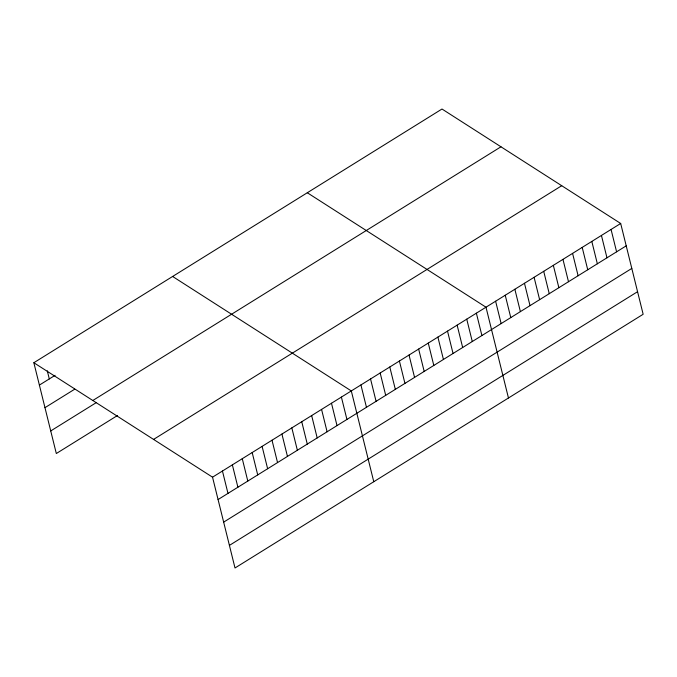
<?xml version="1.0" encoding="UTF-8"?>
<svg xmlns="http://www.w3.org/2000/svg" width="677" height="677" viewBox="0 0 677 677"><rect width="100%" height="100%" fill="white"/><g stroke="black" fill="none" stroke-linecap="round" stroke-linejoin="round"><path stroke-width="1.02" d="M33.85 362.728L441.996 109.022L620.682 223.478L643.15 314.272L235.004 567.978L212.536 477.183L33.85 362.728L56.318 453.522L117.443 415.526M39.384 385.095L55.082 375.337M44.97 407.672L74.707 389.19M92.817 400.496L500.963 146.799M50.733 430.936L96.159 402.697M153.569 439.415L561.715 185.71M212.536 477.183L620.682 223.478M218.07 499.55L626.217 245.844M223.655 522.128L631.802 268.422M229.418 545.391L637.565 291.694M307.307 192.75L485.993 307.206L508.461 397.991M172.618 276.47L351.304 390.925L373.772 481.719M611.06 229.461L616.595 251.827M601.438 235.444L606.973 257.81M591.816 241.418L597.351 263.785M582.203 247.401L587.738 269.768M572.581 253.384L578.116 275.751M562.959 259.359L568.494 281.725M553.337 265.342L558.872 287.708M543.716 271.325L549.25 293.691M534.094 277.299L539.628 299.666M524.472 283.282L530.015 305.649M514.858 289.265L520.393 311.632M505.237 295.24L510.771 317.606M495.615 301.223L501.149 323.589M476.371 313.18L481.906 335.547M466.749 319.163L472.284 341.53M457.136 325.146L462.67 347.513M447.514 331.121L453.048 353.487M437.892 337.104L443.427 359.47M428.27 343.087L433.805 365.453M418.648 349.061L424.183 371.428M409.026 355.044L414.561 377.411M399.405 361.027L404.939 383.394M389.791 367.002L395.326 389.368M380.169 372.985L385.704 395.351M370.547 378.968L376.082 401.334M360.926 384.942L366.46 407.309M341.394 397.086L346.929 419.452M331.485 403.247L337.019 425.613M321.567 409.407L327.101 431.774M311.657 415.568L317.191 437.934M301.747 421.729L307.282 444.095M291.829 427.889L297.364 450.256M281.92 434.059L287.454 456.416M272.01 440.219L277.545 462.586M262.101 446.38L267.635 468.746M252.182 452.541L257.717 474.907M242.273 458.701L247.807 481.068M232.363 464.862L237.898 487.228M222.445 471.023L227.98 493.389M47.288 370.801L49.294 378.934"/></g></svg>
